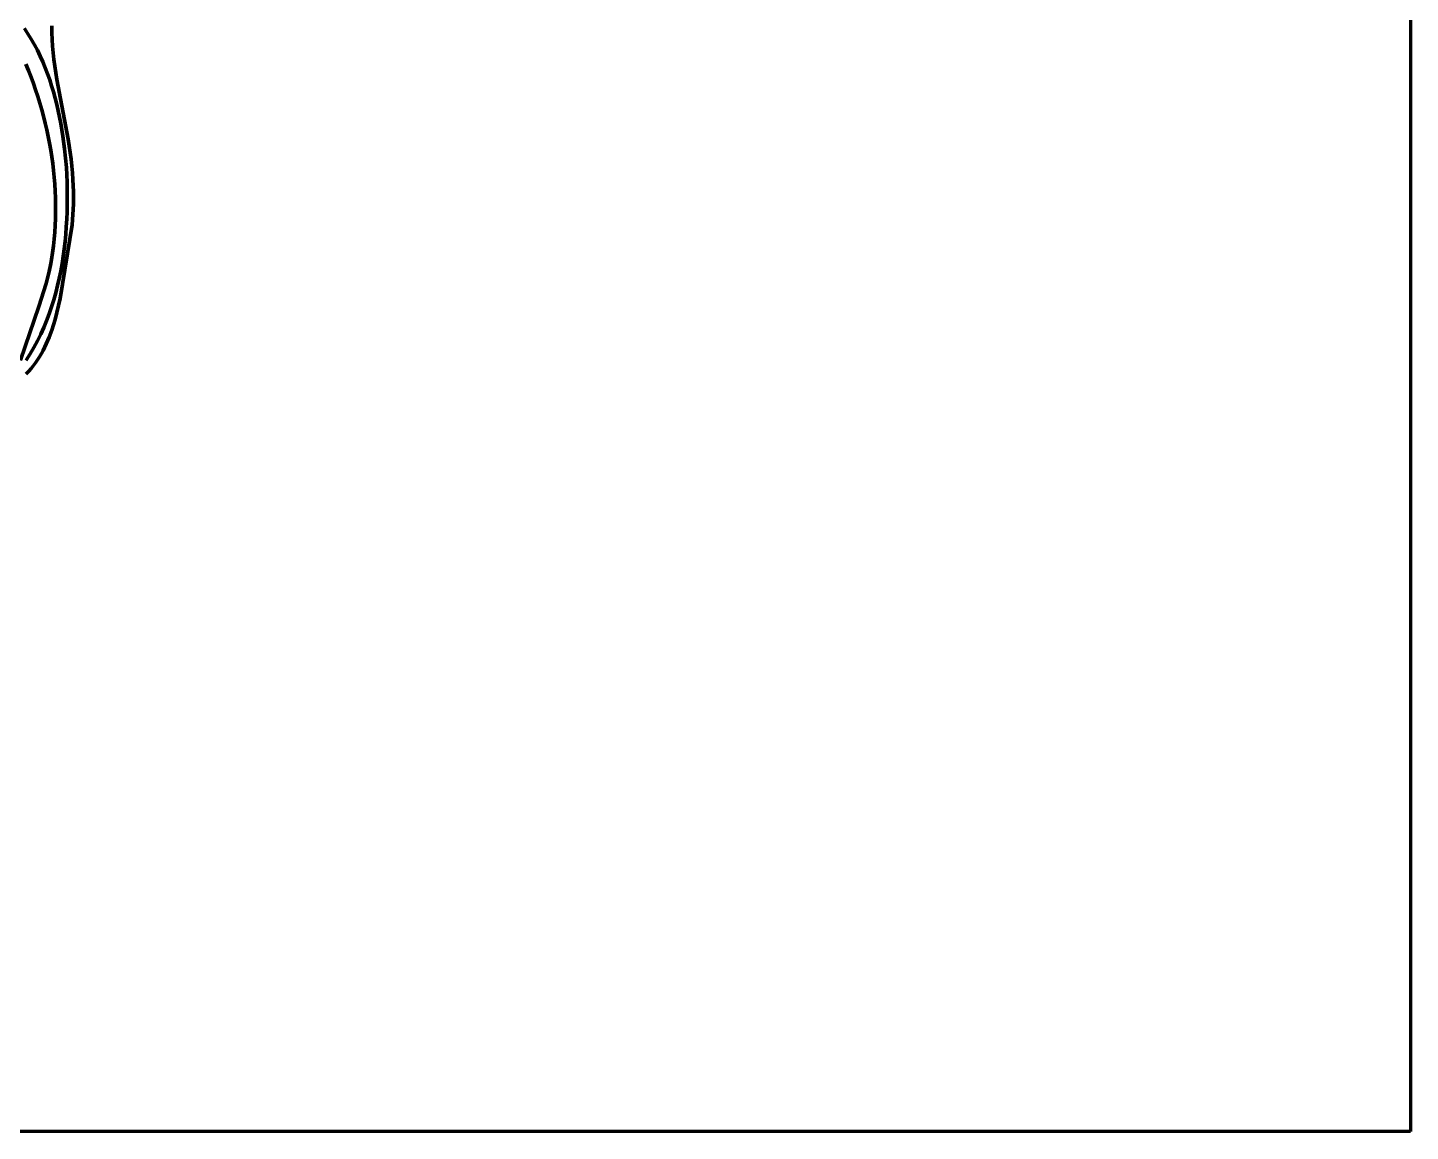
# Model space of a CAD drawing. Header units: millimetres. Extents: x 0 to 9.3, y 0 to 12.
# Drawn here: x 5.57 to 9.306, y 0 to 2.981 of the extents above; entities that cross this region are included whole.
import ezdxf

# ---------------------------------------------------------------- set-up
doc = ezdxf.new("R2010")
doc.units = ezdxf.units.MM
doc.layers.add('color#010101ff', color=7, linetype='CONTINUOUS', lineweight=100)
doc.layers.add('color#ffffffff', color=7, linetype='CONTINUOUS', lineweight=100)

msp = doc.modelspace()

# ---------------------------------------------------------------- linework, layer by layer
at = {"layer": 'color#010101ff'}
for p, q in [((5.5711, 2.9643), (5.5616, 2.9785)), ((5.5801, 2.9498), (5.5711, 2.9643)), ((5.6357, 2.9855), (5.6357, 2.9674)), ((5.6357, 2.9674), (5.6363, 2.9494)), ((5.5886, 2.9349), (5.5801, 2.9498)), ((5.5966, 2.9198), (5.5886, 2.9349)), ((5.6041, 2.9043), (5.5966, 2.9198)), ((5.6363, 2.9494), (5.6375, 2.9313)), ((5.6375, 2.9313), (5.639, 2.9133)), ((5.5657, 2.8821), (5.5727, 2.865)), ((5.6112, 2.8887), (5.6041, 2.9043)), ((5.6178, 2.8727), (5.6112, 2.8887)), ((5.639, 2.9133), (5.641, 2.8953)), ((5.641, 2.8953), (5.6433, 2.8773)), ((5.6433, 2.8773), (5.6489, 2.8413)), ((5.5727, 2.865), (5.5794, 2.8477)), ((5.5794, 2.8477), (5.5858, 2.8302)), ((5.624, 2.8566), (5.6178, 2.8727)), ((5.6298, 2.8403), (5.624, 2.8566)), ((5.6351, 2.8238), (5.6298, 2.8403)), ((5.6489, 2.8413), (5.6794, 2.6794)), ((5.5858, 2.8302), (5.5919, 2.8127)), ((5.5919, 2.8127), (5.5977, 2.795)), ((5.6401, 2.8072), (5.6351, 2.8238)), ((5.6447, 2.7904), (5.6401, 2.8072)), ((5.5977, 2.795), (5.6032, 2.7773)), ((5.6032, 2.7773), (5.6084, 2.7594)), ((5.649, 2.7735), (5.6447, 2.7904)), ((5.6529, 2.7565), (5.649, 2.7735)), ((5.6084, 2.7594), (5.6133, 2.7415)), ((5.6133, 2.7415), (5.6178, 2.7234)), ((5.6598, 2.7224), (5.6529, 2.7565)), ((5.6178, 2.7234), (5.622, 2.7053)), ((5.622, 2.7053), (5.6259, 2.6871)), ((5.6655, 2.6881), (5.6598, 2.7224)), ((5.6259, 2.6871), (5.6295, 2.6689)), ((5.6295, 2.6689), (5.6327, 2.6505)), ((5.6702, 2.6539), (5.6655, 2.6881)), ((5.6756, 2.603), (5.6702, 2.6539)), ((5.6794, 2.6794), (5.6851, 2.6434)), ((5.6327, 2.6505), (5.6356, 2.6322)), ((5.6356, 2.6322), (5.6381, 2.6137)), ((5.6851, 2.6434), (5.6875, 2.6254)), ((5.6875, 2.6254), (5.6896, 2.6073)), ((5.6381, 2.6137), (5.6403, 2.5953)), ((5.6403, 2.5953), (5.6421, 2.5768)), ((5.6769, 2.5635), (5.6756, 2.603)), ((5.6896, 2.6073), (5.6913, 2.5893)), ((5.6913, 2.5893), (5.6926, 2.5712)), ((5.6421, 2.5768), (5.6436, 2.5583)), ((5.6436, 2.5583), (5.6447, 2.5397)), ((5.6773, 2.5236), (5.6769, 2.5635)), ((5.6926, 2.5712), (5.6943, 2.5376)), ((5.6447, 2.5397), (5.6454, 2.5212)), ((5.6454, 2.5212), (5.6458, 2.5026)), ((5.6766, 2.4835), (5.6773, 2.5236)), ((5.6941, 2.5041), (5.6905, 2.4484)), ((5.6943, 2.5376), (5.6941, 2.5041)), ((5.6454, 2.4655), (5.6446, 2.4469)), ((5.6458, 2.484), (5.6454, 2.4655)), ((5.6458, 2.5026), (5.6458, 2.484)), ((5.6758, 2.4634), (5.6766, 2.4835)), ((5.6434, 2.4284), (5.6418, 2.4099)), ((5.6446, 2.4469), (5.6434, 2.4284)), ((5.6905, 2.4484), (5.658, 2.2498)), ((5.6731, 2.4232), (5.6746, 2.4433)), ((5.6746, 2.4433), (5.6758, 2.4634)), ((5.6399, 2.3914), (5.6375, 2.373)), ((5.6418, 2.4099), (5.6399, 2.3914)), ((5.669, 2.3831), (5.6712, 2.4031)), ((5.6712, 2.4031), (5.6731, 2.4232)), ((5.6347, 2.3546), (5.6329, 2.3437)), ((5.6375, 2.373), (5.6347, 2.3546)), ((5.6633, 2.3432), (5.6663, 2.3631)), ((5.6663, 2.3631), (5.669, 2.3831)), ((5.6285, 2.3222), (5.6203, 2.2904)), ((5.6329, 2.3437), (5.6285, 2.3222)), ((5.6558, 2.3038), (5.6597, 2.3235)), ((5.6597, 2.3235), (5.6633, 2.3432)), ((5.6203, 2.2904), (5.6001, 2.2278)), ((5.6464, 2.2649), (5.6513, 2.2843)), ((5.6513, 2.2843), (5.6558, 2.3038)), ((5.635, 2.2267), (5.641, 2.2457)), ((5.641, 2.2457), (5.6464, 2.2649)), ((5.658, 2.2498), (5.6442, 2.1925)), ((5.6001, 2.2278), (5.5506, 2.0826)), ((5.6215, 2.1892), (5.6285, 2.2078)), ((5.6285, 2.2078), (5.635, 2.2267)), ((5.6056, 2.1528), (5.6138, 2.1709)), ((5.6138, 2.1709), (5.6215, 2.1892)), ((5.6442, 2.1925), (5.6354, 2.1639)), ((5.5873, 2.1174), (5.5968, 2.135)), ((5.5968, 2.135), (5.6056, 2.1528)), ((5.6285, 2.1452), (5.6207, 2.1269)), ((5.6354, 2.1639), (5.6285, 2.1452)), ((5.5664, 2.0833), (5.5772, 2.1002)), ((5.5772, 2.1002), (5.5873, 2.1174)), ((5.6024, 2.0922), (5.5971, 2.0839)), ((5.6074, 2.1006), (5.6024, 2.0922)), ((5.6121, 2.1092), (5.6074, 2.1006)), ((5.6207, 2.1269), (5.6121, 2.1092)), ((5.5796, 2.0606), (5.5732, 2.0533)), ((5.5858, 2.0681), (5.5796, 2.0606)), ((5.5916, 2.0759), (5.5858, 2.0681)), ((5.5971, 2.0839), (5.5916, 2.0759)), ((5.5732, 2.0533), (5.5664, 2.0464))]:
    msp.add_line(p, q, dxfattribs=at)
at = {"layer": 'color#ffffffff'}
for p, q in [((9.3056, 12.0417), (9.3056, 0)), ((5.5616, 2.9785), (5.5711, 2.9643)), ((5.5711, 2.9643), (5.5801, 2.9498)), ((5.6357, 2.9674), (5.6357, 2.9855)), ((5.6363, 2.9494), (5.6357, 2.9674)), ((5.5801, 2.9498), (5.5886, 2.9349)), ((5.5886, 2.9349), (5.5966, 2.9198)), ((5.5966, 2.9198), (5.6041, 2.9043)), ((5.6375, 2.9313), (5.6363, 2.9494)), ((5.639, 2.9133), (5.6375, 2.9313)), ((5.5727, 2.865), (5.5657, 2.8821)), ((5.6041, 2.9043), (5.6112, 2.8887)), ((5.6112, 2.8887), (5.6178, 2.8727)), ((5.641, 2.8953), (5.639, 2.9133)), ((5.6433, 2.8773), (5.641, 2.8953)), ((5.6489, 2.8413), (5.6433, 2.8773)), ((5.5794, 2.8477), (5.5727, 2.865)), ((5.5858, 2.8302), (5.5794, 2.8477)), ((5.6178, 2.8727), (5.624, 2.8566)), ((5.624, 2.8566), (5.6298, 2.8403)), ((5.6298, 2.8403), (5.6351, 2.8238)), ((5.6794, 2.6794), (5.6489, 2.8413)), ((5.5919, 2.8127), (5.5858, 2.8302)), ((5.5977, 2.795), (5.5919, 2.8127)), ((5.6351, 2.8238), (5.6401, 2.8072)), ((5.6401, 2.8072), (5.6447, 2.7904)), ((5.6032, 2.7773), (5.5977, 2.795)), ((5.6084, 2.7594), (5.6032, 2.7773)), ((5.6447, 2.7904), (5.649, 2.7735)), ((5.649, 2.7735), (5.6529, 2.7565)), ((5.6133, 2.7415), (5.6084, 2.7594)), ((5.6178, 2.7234), (5.6133, 2.7415)), ((5.6529, 2.7565), (5.6598, 2.7224)), ((5.622, 2.7053), (5.6178, 2.7234)), ((5.6259, 2.6871), (5.622, 2.7053)), ((5.6598, 2.7224), (5.6655, 2.6881)), ((5.6295, 2.6689), (5.6259, 2.6871)), ((5.6327, 2.6505), (5.6295, 2.6689)), ((5.6655, 2.6881), (5.6702, 2.6539)), ((5.6702, 2.6539), (5.6756, 2.603)), ((5.6851, 2.6434), (5.6794, 2.6794)), ((5.6356, 2.6322), (5.6327, 2.6505)), ((5.6381, 2.6137), (5.6356, 2.6322)), ((5.6875, 2.6254), (5.6851, 2.6434)), ((5.6896, 2.6073), (5.6875, 2.6254)), ((5.6403, 2.5953), (5.6381, 2.6137)), ((5.6421, 2.5768), (5.6403, 2.5953)), ((5.6756, 2.603), (5.6769, 2.5635)), ((5.6913, 2.5893), (5.6896, 2.6073)), ((5.6926, 2.5712), (5.6913, 2.5893)), ((5.6436, 2.5583), (5.6421, 2.5768)), ((5.6447, 2.5397), (5.6436, 2.5583)), ((5.6769, 2.5635), (5.6773, 2.5236)), ((5.6943, 2.5376), (5.6926, 2.5712)), ((5.6454, 2.5212), (5.6447, 2.5397)), ((5.6458, 2.5026), (5.6454, 2.5212)), ((5.6773, 2.5236), (5.6766, 2.4835)), ((5.6905, 2.4484), (5.6941, 2.5041)), ((5.6941, 2.5041), (5.6943, 2.5376)), ((5.6446, 2.4469), (5.6454, 2.4655)), ((5.6454, 2.4655), (5.6458, 2.484)), ((5.6458, 2.484), (5.6458, 2.5026)), ((5.6766, 2.4835), (5.6758, 2.4634)), ((5.6418, 2.4099), (5.6434, 2.4284)), ((5.6434, 2.4284), (5.6446, 2.4469)), ((5.658, 2.2498), (5.6905, 2.4484)), ((5.6746, 2.4433), (5.6731, 2.4232)), ((5.6758, 2.4634), (5.6746, 2.4433)), ((5.6375, 2.373), (5.6399, 2.3914)), ((5.6399, 2.3914), (5.6418, 2.4099)), ((5.6712, 2.4031), (5.669, 2.3831)), ((5.6731, 2.4232), (5.6712, 2.4031)), ((5.6329, 2.3437), (5.6347, 2.3546)), ((5.6347, 2.3546), (5.6375, 2.373)), ((5.6663, 2.3631), (5.6633, 2.3432)), ((5.669, 2.3831), (5.6663, 2.3631)), ((5.6203, 2.2904), (5.6285, 2.3222)), ((5.6285, 2.3222), (5.6329, 2.3437)), ((5.6597, 2.3235), (5.6558, 2.3038)), ((5.6633, 2.3432), (5.6597, 2.3235)), ((5.6001, 2.2278), (5.6203, 2.2904)), ((5.6513, 2.2843), (5.6464, 2.2649)), ((5.6558, 2.3038), (5.6513, 2.2843)), ((5.641, 2.2457), (5.635, 2.2267)), ((5.6464, 2.2649), (5.641, 2.2457)), ((5.6442, 2.1925), (5.658, 2.2498)), ((5.5506, 2.0826), (5.6001, 2.2278)), ((5.6285, 2.2078), (5.6215, 2.1892)), ((5.635, 2.2267), (5.6285, 2.2078)), ((5.6138, 2.1709), (5.6056, 2.1528)), ((5.6215, 2.1892), (5.6138, 2.1709)), ((5.6354, 2.1639), (5.6442, 2.1925)), ((5.5968, 2.135), (5.5873, 2.1174)), ((5.6056, 2.1528), (5.5968, 2.135)), ((5.6207, 2.1269), (5.6285, 2.1452)), ((5.6285, 2.1452), (5.6354, 2.1639)), ((5.5772, 2.1002), (5.5664, 2.0833)), ((5.5873, 2.1174), (5.5772, 2.1002)), ((5.5971, 2.0839), (5.6024, 2.0922)), ((5.6024, 2.0922), (5.6074, 2.1006)), ((5.6074, 2.1006), (5.6121, 2.1092)), ((5.6121, 2.1092), (5.6207, 2.1269)), ((5.5732, 2.0533), (5.5796, 2.0606)), ((5.5796, 2.0606), (5.5858, 2.0681)), ((5.5858, 2.0681), (5.5916, 2.0759)), ((5.5916, 2.0759), (5.5971, 2.0839)), ((5.5664, 2.0464), (5.5732, 2.0533)), ((9.3056, 0), (0, 0))]:
    msp.add_line(p, q, dxfattribs=at)

doc.saveas('drawing.dxf')
